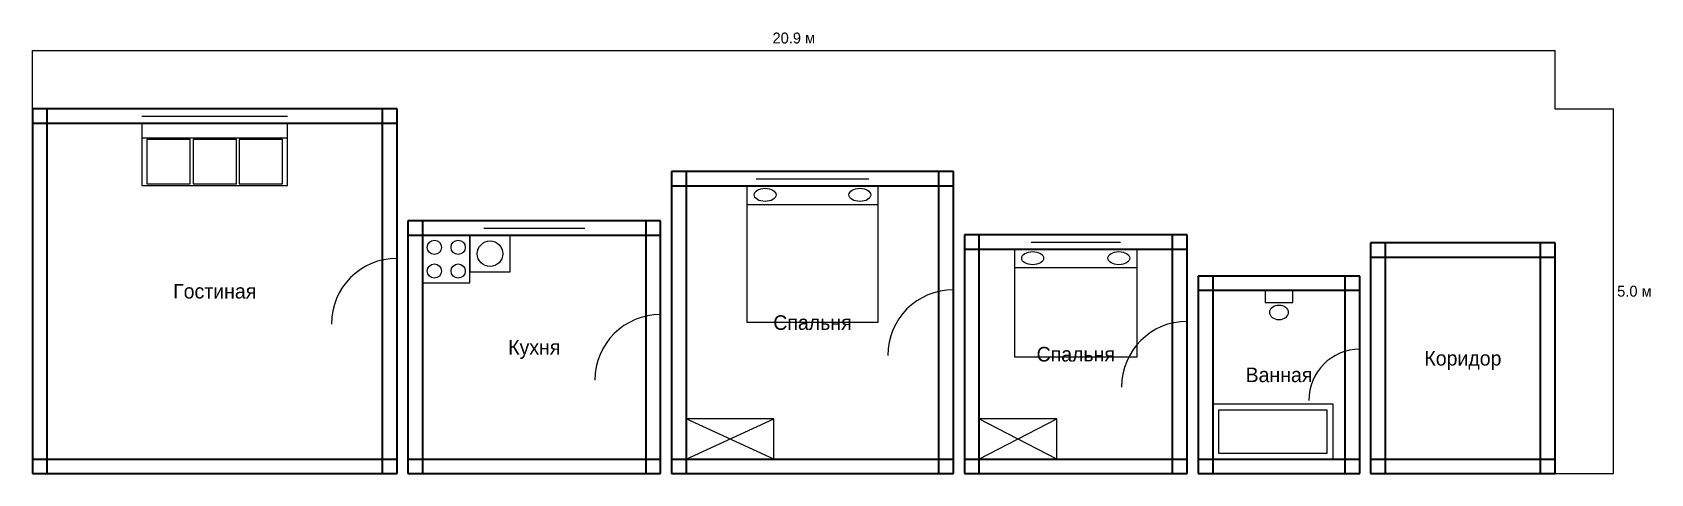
# Model space of a CAD drawing. Header units: metres. Extents: x 15 to 2234, y 30 to 635.
import ezdxf
from ezdxf.enums import TextEntityAlignment as Align

# ---------------------------------------------------------------- set-up
doc = ezdxf.new("R2010")
doc.units = ezdxf.units.M
for name, color, linetype, lineweight in [('Двери', 7, 'Continuous', 25), ('Мебель', 7, 'Continuous', 18), ('Окна', 7, 'Continuous', 25), ('Размеры', 1, 'Continuous', 13), ('Стены', 7, 'Continuous', 35), ('Текст', 7, 'Continuous', 13)]:
    doc.layers.add(name, color=color, linetype=linetype, lineweight=lineweight)

msp = doc.modelspace()

# ---------------------------------------------------------------- linework, layer by layer
at = {"layer": 'Двери'}
for p, q in [((515, 235), (515, 325)), ((1277.8, 192), (1277.8, 282)), ((876.4, 158.2), (876.4, 248.2)), ((1598.3, 148.7), (1598.3, 238.7)), ((1835, 130.4), (1835, 200.4))]:
    msp.add_line(p, q, dxfattribs=at)
for centre, radius in [((515, 235), 90), ((1277.8, 192), 90), ((876.4, 158.2), 90), ((1598.3, 148.7), 90), ((1835, 130.4), 70)]:
    msp.add_arc(centre, radius, 90, 180, dxfattribs=at)
at = {"layer": 'Мебель'}
for p, q in [((165, 490), (365, 490)), ((994.6, 399), (1174.6, 399)), ((1361.5, 312.3), (1529.6, 312.3)), ((911.4, 50), (1031.4, 105)), ((1031.4, 50), (911.4, 105)), ((1312.8, 50), (1419.7, 105)), ((1419.7, 50), (1312.8, 105))]:
    msp.add_line(p, q, dxfattribs=at)
for points in [[(165, 425), (365, 425), (365, 510), (165, 510), (165, 425)], [(172, 427), (231.3, 427), (231.3, 488), (172, 488), (172, 427)], [(235.3, 427), (294.7, 427), (294.7, 488), (235.3, 488), (235.3, 427)], [(298.7, 427), (358, 427), (358, 488), (298.7, 488), (298.7, 427)], [(994.6, 237.7), (1174.6, 237.7), (1174.6, 424), (994.6, 424), (994.6, 237.7)], [(1361.5, 190), (1529.6, 190), (1529.6, 337.3), (1361.5, 337.3), (1361.5, 190)], [(911.4, 50), (1031.4, 50), (1031.4, 105), (911.4, 105), (911.4, 50)], [(1312.8, 50), (1419.7, 50), (1419.7, 105), (1312.8, 105), (1312.8, 50)]]:
    msp.add_lwpolyline(points, dxfattribs=at)
for centre in [(1019.6, 412), (1149.6, 412), (1386.5, 325.3), (1504.6, 325.3)]:
    msp.add_ellipse(centre, major_axis=(15, 0), ratio=0.6, dxfattribs=at)
at = {"layer": 'Окна'}
for p, q in [((165, 530), (365, 530)), ((165, 520), (365, 520)), ((165, 510), (365, 510)), ((1007.3, 444), (1161.9, 444)), ((1007.3, 434), (1161.9, 434)), ((1007.3, 424), (1161.9, 424)), ((633.9, 376.4), (772.5, 376.4)), ((633.9, 366.4), (772.5, 366.4)), ((633.9, 356.4), (772.5, 356.4)), ((1384.5, 357.3), (1506.7, 357.3)), ((1384.5, 347.3), (1506.7, 347.3)), ((1384.5, 337.3), (1506.7, 337.3))]:
    msp.add_line(p, q, dxfattribs=at)
at = {"layer": 'Размеры', "color": 1}
for p, q in [((15, 610), (2102.9, 610)), ((15, 530), (15, 610)), ((2102.9, 530), (2102.9, 610)), ((2102.9, 530), (2182.9, 530)), ((2182.9, 30), (2182.9, 530)), ((2102.9, 30), (2182.9, 30))]:
    msp.add_line(p, q, dxfattribs=at)
at = {"layer": 'Сантехника'}
for points in [[(550, 291.4), (615, 291.4), (615, 356.4), (550, 356.4), (550, 291.4)], [(615, 306.4), (670, 306.4), (670, 356.4), (615, 356.4), (615, 306.4)], [(1705.2, 264.7), (1743.2, 264.7), (1743.2, 280.8), (1705.2, 280.8), (1705.2, 264.7)], [(1633.4, 50), (1798.4, 50), (1798.4, 125), (1633.4, 125), (1633.4, 50)], [(1641.4, 58), (1790.4, 58), (1790.4, 117), (1641.4, 117), (1641.4, 58)]]:
    msp.add_lwpolyline(points, dxfattribs=at)
for centre, radius in [((566.2, 340.1), 9.75), ((598.8, 340.1), 9.75), ((642.5, 331.4), 17.5), ((566.2, 307.6), 9.75), ((598.8, 307.6), 9.75)]:
    msp.add_circle(centre, radius, dxfattribs=at)
msp.add_ellipse((1724.2, 250.9), major_axis=(12.7, 0), ratio=0.8, dxfattribs=at)
at = {"layer": 'Стены'}
for p, q in [((515, 530), (15, 530)), ((15, 530), (15, 30)), ((35, 530), (35, 30)), ((495, 30), (495, 530)), ((515, 30), (515, 530)), ((515, 510), (15, 510)), ((1277.8, 444), (891.4, 444)), ((891.4, 444), (891.4, 30)), ((911.4, 444), (911.4, 30)), ((1257.8, 30), (1257.8, 444)), ((1277.8, 30), (1277.8, 444)), ((1277.8, 424), (891.4, 424)), ((876.4, 376.4), (530, 376.4)), ((530, 376.4), (530, 30)), ((876.4, 356.4), (530, 356.4)), ((550, 376.4), (550, 30)), ((856.4, 30), (856.4, 376.4)), ((876.4, 30), (876.4, 376.4)), ((1598.3, 357.3), (1292.8, 357.3)), ((1292.8, 357.3), (1292.8, 30)), ((1312.8, 357.3), (1312.8, 30)), ((1578.3, 30), (1578.3, 357.3)), ((1598.3, 30), (1598.3, 357.3)), ((1598.3, 337.3), (1292.8, 337.3)), ((2102.9, 346.2), (1849.9, 346.2)), ((1849.9, 346.2), (1849.9, 30)), ((1869.9, 346.2), (1869.9, 30)), ((2082.9, 30), (2082.9, 346.2)), ((2102.9, 30), (2102.9, 346.2)), ((2102.9, 326.2), (1849.9, 326.2)), ((1835, 300.8), (1613.4, 300.8)), ((1613.4, 300.8), (1613.4, 30)), ((1633.4, 300.8), (1633.4, 30)), ((1815, 30), (1815, 300.8)), ((1835, 30), (1835, 300.8)), ((1835, 280.8), (1613.4, 280.8)), ((15, 50), (515, 50)), ((530, 50), (876.4, 50)), ((891.4, 50), (1277.8, 50)), ((1292.8, 50), (1598.3, 50)), ((1613.4, 50), (1835, 50)), ((1849.9, 50), (2102.9, 50)), ((15, 30), (515, 30)), ((530, 30), (876.4, 30)), ((891.4, 30), (1277.8, 30)), ((1292.8, 30), (1598.3, 30)), ((1613.4, 30), (1835, 30)), ((1849.9, 30), (2102.9, 30))]:
    msp.add_line(p, q, dxfattribs=at)

# ---------------------------------------------------------------- texts
at = {"layer": 'Размеры', "color": 1}
msp.add_text('20.9 м', height=15, dxfattribs=at).set_placement((1059, 615), align=Align.BOTTOM_CENTER)
msp.add_text('5.0 м', height=15, dxfattribs=at).set_placement((2187.9, 280), align=Align.MIDDLE_LEFT)
at = {"layer": 'Текст'}
for s, p in [('Гостиная', (265, 280)), ('Спальня', (1084.6, 237)), ('Кухня', (703.2, 203.2)), ('Спальня', (1445.6, 193.7)), ('Коридор', (1976.4, 188.1)), ('Ванная', (1724.2, 165.4))]:
    msp.add_text(s, height=20, dxfattribs=at).set_placement(p, align=Align.MIDDLE_CENTER)

doc.saveas('drawing.dxf')
